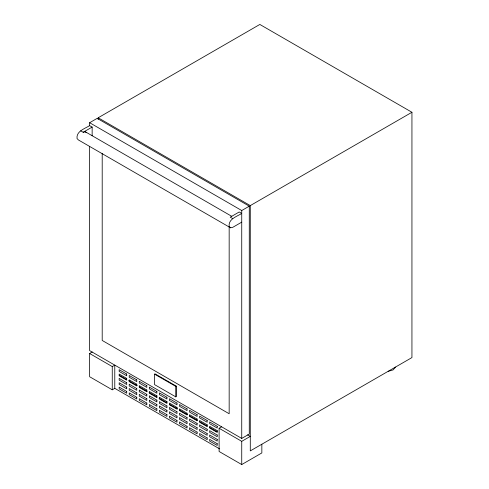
<?xml version="1.0" encoding="UTF-8"?>
<svg xmlns="http://www.w3.org/2000/svg" width="489" height="489" viewBox="0 0 489 489"><rect width="100%" height="100%" fill="white"/><g stroke="black" fill="none" stroke-linecap="round" stroke-linejoin="round"><path stroke-width="0.73" d="M395.577 367.086L393.083 369.91L388.187 371.353M92.146 135.783L92.146 127.073L89.634 125.618C84.786 128.735 76.07 131.217 77.06 138.576L78.429 139.964L230.533 227.782L232.752 227.33L241.737 222.147M232.752 218.626L230.233 217.171L239.219 211.981L241.737 213.436C236.89 216.548 228.174 219.029 229.164 226.395L230.533 227.782M89.634 125.765L89.634 122.715L97.17 118.362L249.274 206.181L249.274 434.067L241.737 438.425L89.634 350.607L89.634 146.345M98.179 119.304L98.179 117.782L259.836 24.45L411.94 112.268L411.94 357.575L250.282 450.907L250.282 205.6L411.94 112.268M80.648 130.808L83.161 132.256L92.146 127.073M89.634 122.715L241.737 210.533L249.274 206.181M219.64 448.89L114.774 388.345L112.256 389.8L89.634 376.732L89.634 353.51L92.262 351.988M89.634 353.51L112.256 366.573L114.774 365.124L114.774 388.345M154.555 374.158L155.062 373.865L176.303 386.133L176.303 396.585L175.802 396.872L154.555 384.611L154.555 374.158L175.802 386.42L176.303 386.133M261.847 444.226L261.847 452.936L241.737 464.55L219.109 451.488L219.109 428.26L221.621 426.811M219.109 428.26L241.737 441.329L250.282 436.39L247.636 434.862M83.161 132.256L85.379 131.81L231.792 216.34M98.179 117.782L250.282 205.6M119.34 375.307L126.614 379.507M128.601 380.656L137.195 385.619M139.182 386.762L147.116 391.341M149.102 392.49L157.036 397.068M159.023 398.217L166.957 402.795M169.604 404.324L177.538 408.908M179.524 410.051L187.458 414.635M189.439 415.778L197.379 420.363M199.359 421.506L207.299 426.09M209.28 427.233L217.214 431.818M85.379 131.81L86.29 132.733M241.737 210.533L241.737 438.425M241.737 441.329L241.737 464.55M229.164 226.798L229.164 413.749L102.201 340.448L102.201 153.497M175.802 386.42L175.802 396.872M112.256 366.573L112.256 389.8M126.712 374.048L119.169 369.696L119.169 371.438L126.712 375.79L126.712 374.048M136.773 379.855L129.23 375.497L129.23 377.239L136.773 381.597L136.773 379.855M146.828 385.662L139.286 381.304L139.286 383.046L146.828 387.404L146.828 385.662M156.883 391.469L149.341 387.111L149.341 388.853L156.883 393.211L156.883 391.469M166.938 397.27L159.396 392.918L159.396 394.66L166.938 399.012L166.938 397.27M176.994 403.077L169.457 398.724L169.457 400.467L176.994 404.819L176.994 403.077M187.055 408.883L179.512 404.531L179.512 406.273L187.055 410.626L187.055 408.883M197.11 414.69L189.567 410.338L189.567 412.08L197.11 416.432L197.11 414.69M207.165 420.497L199.622 416.139L199.622 417.881L207.165 422.239L207.165 420.497M217.22 426.304L209.677 421.946L209.677 423.688L217.22 428.046L217.22 426.304M126.712 378.4L119.169 374.048L119.169 375.79L126.712 380.142L126.712 378.4M136.773 384.207L129.23 379.855L129.23 381.597L136.773 385.949L136.773 384.207M146.828 390.014L139.286 385.662L139.286 387.404L146.828 391.756L146.828 390.014M156.883 395.821L149.341 391.469L149.341 393.211L156.883 397.563L156.883 395.821M166.938 401.628L159.396 397.27L159.396 399.012L166.938 403.37L166.938 401.628M176.994 407.435L169.457 403.077L169.457 404.819L176.994 409.177L176.994 407.435M187.055 413.242L179.512 408.883L179.512 410.626L187.055 414.984L187.055 413.242M197.11 419.042L189.567 414.69L189.567 416.432L197.11 420.784L197.11 419.042M207.165 424.849L199.622 420.497L199.622 422.239L207.165 426.591L207.165 424.849M217.22 430.656L209.677 426.304L209.677 428.046L217.22 432.398L217.22 430.656M126.712 382.759L119.169 378.4L119.169 380.142L126.712 384.501L126.712 382.759M136.773 388.566L129.23 384.207L129.23 385.949L136.773 390.308L136.773 388.566M146.828 394.372L139.286 390.014L139.286 391.756L146.828 396.108L146.828 394.372M156.883 400.173L149.341 395.821L149.341 397.563L156.883 401.915L156.883 400.173M166.938 405.98L159.396 401.628L159.396 403.37L166.938 407.722L166.938 405.98M176.994 411.787L169.457 407.435L169.457 409.177L176.994 413.529L176.994 411.787M187.055 417.594L179.512 413.242L179.512 414.984L187.055 419.336L187.055 417.594M197.11 423.401L189.567 419.042L189.567 420.784L197.11 425.143L197.11 423.401M207.165 429.208L199.622 424.849L199.622 426.591L207.165 430.95L207.165 429.208M217.22 435.014L209.677 430.656L209.677 432.398L217.22 436.756L217.22 435.014M126.712 387.111L119.169 382.759L119.169 384.501L126.712 388.853L126.712 387.111M136.773 392.918L129.23 388.566L129.23 390.308L136.773 394.66L136.773 392.918M146.828 398.724L139.286 394.372L139.286 396.114L146.828 400.467L146.828 398.724M156.883 404.531L149.341 400.173L149.341 401.915L156.883 406.273L156.883 404.531M166.938 410.338L159.396 405.98L159.396 407.722L166.938 412.08L166.938 410.338M176.994 416.145L169.457 411.787L169.457 413.529L176.994 417.881L176.994 416.145M187.055 421.946L179.512 417.594L179.512 419.336L187.055 423.688L187.055 421.946M197.11 427.753L189.567 423.401L189.567 425.143L197.11 429.495L197.11 427.753M207.165 433.56L199.622 429.208L199.622 430.95L207.165 435.302L207.165 433.56M217.22 439.366L209.677 435.014L209.677 436.756L217.22 441.109L217.22 439.366M126.712 391.469L119.169 387.111L119.169 388.853L126.712 393.211L126.712 391.469M136.773 397.27L129.23 392.918L129.23 394.66L136.773 399.012L136.773 397.27M146.828 403.077L139.286 398.724L139.286 400.467L146.828 404.819L146.828 403.077M156.883 408.883L149.341 404.531L149.341 406.273L156.883 410.626L156.883 408.883M166.938 414.69L159.396 410.338L159.396 412.08L166.938 416.432L166.938 414.69M176.994 420.497L169.457 416.145L169.457 417.881L176.994 422.239L176.994 420.497M187.055 426.304L179.512 421.946L179.512 423.688L187.055 428.046L187.055 426.304M197.11 432.111L189.567 427.753L189.567 429.495L197.11 433.853L197.11 432.111M207.165 437.918L199.622 433.56L199.622 435.302L207.165 439.654L207.165 437.918M217.22 443.719L209.677 439.366L209.677 441.109L217.22 445.461L217.22 443.719"/></g></svg>
